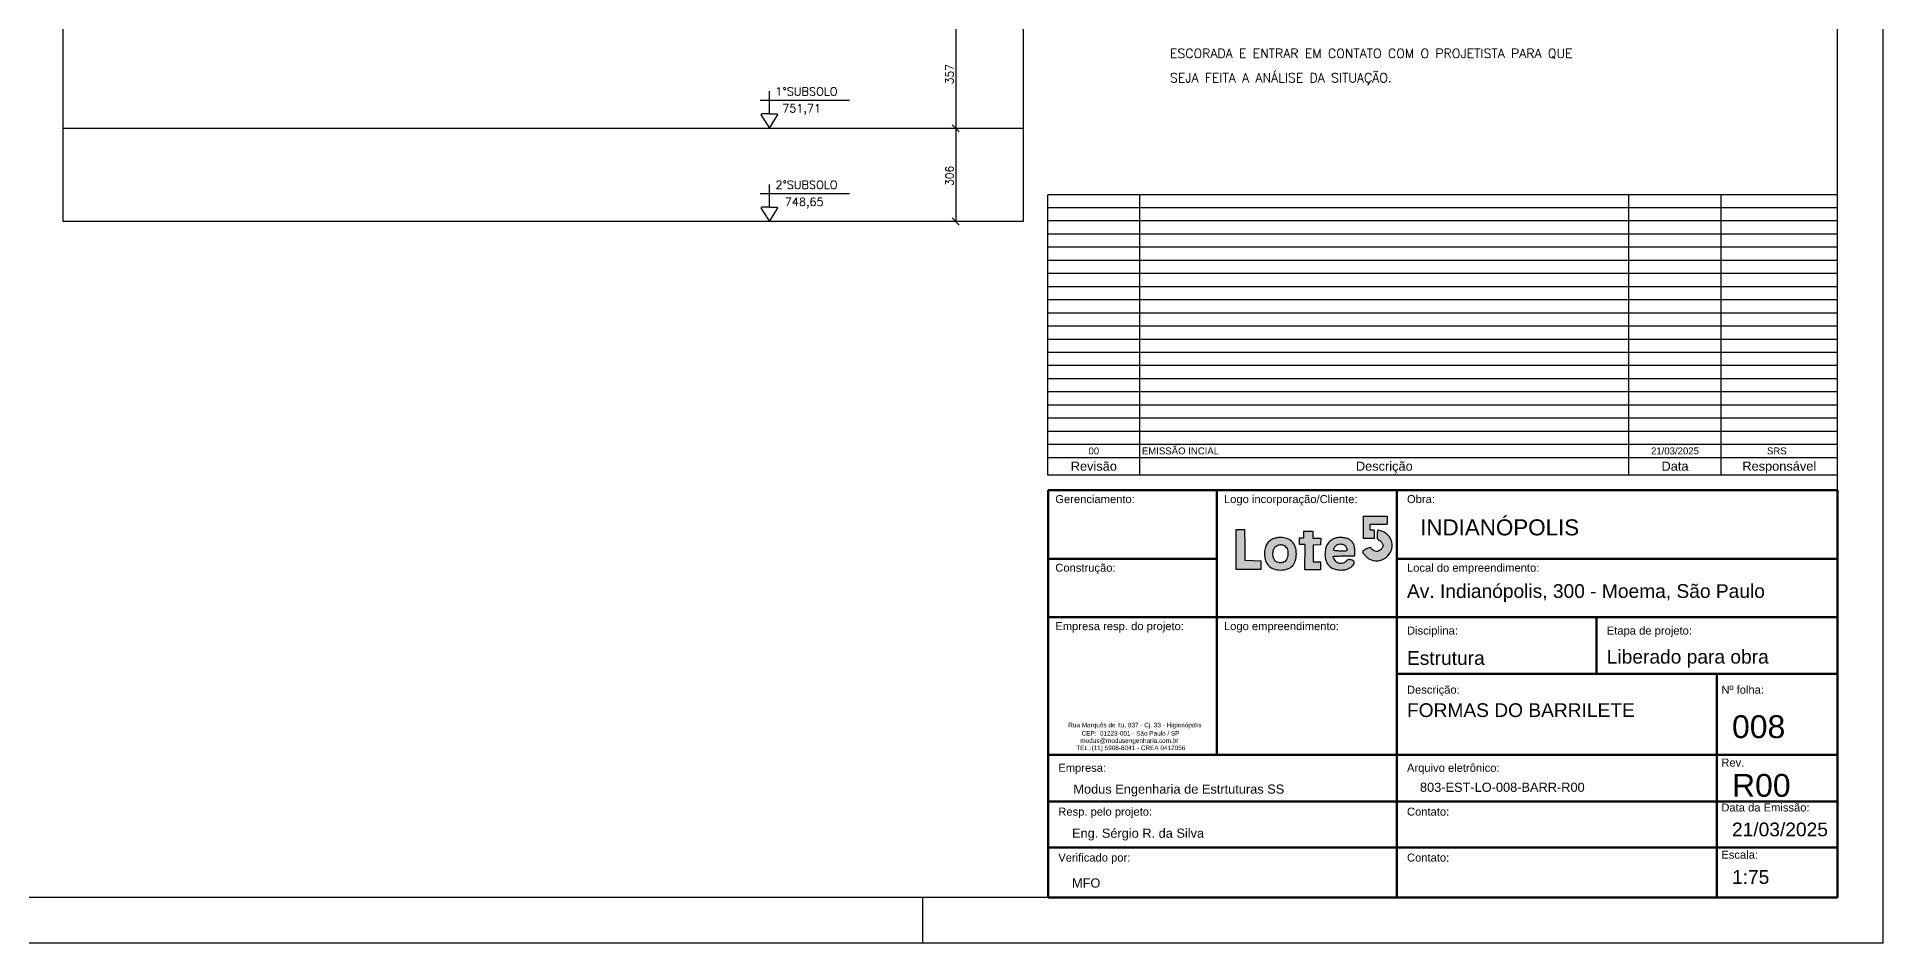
# Model space of a CAD drawing. Extents: x 26307 to 34197, y 0 to 4455.
# Drawn here: x 31169 to 34197, y 0 to 1486 of the extents above; entities that cross this region are included whole.
import ezdxf

# ---------------------------------------------------------------- set-up
doc = ezdxf.new("R2010")
doc.units = 0
doc.header["$LTSCALE"] = 75
doc.header["$MEASUREMENT"] = 0
doc.layers.get('0').update_dxf_attribs({"color": 3, "linetype": 'CONTINUOUS'})
for name, color, linetype in [('216', 3, 'CONTINUOUS'), ('222', 6, 'CONTINUOUS'), ('230', 3, 'CONTINUOUS'), ('231', 1, 'CONTINUOUS'), ('250', 1, 'CONTINUOUS')]:
    doc.layers.add(name, color=color, linetype=linetype)
for name, color, linetype, lineweight in [('A-DETL-THIN', 3, 'CONTINUOUS', 30), ('G-ANNO-TTLB', 6, 'CONTINUOUS', 50), ('G-ANO-TIT', 7, 'CONTINUOUS', 9)]:
    doc.layers.add(name, color=color, linetype=linetype, lineweight=lineweight)
doc.styles.add('Arial_12', font='arial.ttf', dxfattribs={"height": 0.001})
doc.styles.add('Arial_13', font='arial.ttf', dxfattribs={"height": 0.003})
doc.styles.add('Arial_14', font='arial.ttf', dxfattribs={"height": 0.00175})
doc.styles.add('Arial_15', font='arial.ttf', dxfattribs={"height": 0.005})
doc.styles.add('Arial_16', font='arial.ttf', dxfattribs={"height": 0.0035})
doc.styles.add('Arial_17', font='arial.ttf', dxfattribs={"height": 0.0015})
doc.styles.add('Arial_5', font='arial.ttf', dxfattribs={"height": 0.002})
doc.styles.get("Standard").update_dxf_attribs({"font": 'ROMANS.SHX'})

# ---------------------------------------------------------------- blocks, each defined once
blk = doc.blocks.new('lote 5')
at = {"linetype": 'Continuous', "true_color": 0x4554a5}
h = blk.add_hatch(color=175, dxfattribs=at)
h.dxf.hatch_style = 1
h.paths.add_polyline_path([(11, 48), (5.5, 48), (0, 48), (0, 24), (0, 0), (15.5, 0), (31, 0), (31, 5), (31, 9.9), (21.2, 10.2), (11.5, 10.5), (11.2, 29.2)])
h.paths.add_polyline_path([(37.9, 30.8, 0.084936), (35.7, 25.4, 0.054013), (35, 18.7, 0.076254), (36.3, 10.3, 0.121611), (40.1, 4, 0.121091), (46.3, 0.3, 0.075213), (54.8, -1, 0.079274), (63, 0.3, 0.122166), (69.1, 4.1, 0.119298), (72.7, 10.4, 0.073422), (74, 18.9, 0.079741), (72.7, 27.2, 0.113763), (68.8, 33.6, 0.115788), (62.6, 37.5, 0.084778), (54.5, 38.9, 0.027052), (52.7, 38.8, 0.016056), (50.6, 38.5, 0.016045), (48.4, 38.1, 0.026508), (46.7, 37.6, 0.076216), (41.6, 34.8, 0.092554)])
h.paths.add_polyline_path([(50.3, 28.9, -0.127794), (54.5, 30, -0.041315), (55.8, 29.9, -0.029052), (57.3, 29.6, -0.029465), (58.7, 29.1, -0.053017), (59.7, 28.5, -0.174394), (63.1, 23.7, -0.106368), (63.5, 16.8, -0.114375), (61, 10.6, -0.218011), (56.5, 8, -0.062111), (52.1, 8.1, -0.122868), (48.9, 9.4, -0.125878), (46.7, 12, -0.066941), (45.5, 16.1, -0.079418), (45.4, 21.4, -0.106796), (47.1, 25.9, -0.122388)], flags=16)
h = blk.add_hatch(color=175, dxfattribs=at)
h.dxf.hatch_style = 1
h.paths.add_polyline_path([(84.3, -0.7), (103.3, -0.9), (103.3, 8.9), (94.5, 8.9), (94.5, 29.5), (103.5, 29.6), (104.1, 38), (94, 38), (94, 46.6), (83.1, 46.6), (83.1, 38.2), (78, 38.2), (78, 30.3), (84.6, 30.3)])
h = blk.add_hatch(color=175, dxfattribs=at)
h.dxf.hatch_style = 1
h.paths.add_polyline_path([(145.5, 22.7, 0.038669), (145.1, 27.1, 0.075044), (144.1, 30.5, 0.076697), (142.1, 33.4, 0.042002), (138.8, 36.3, 0.103568), (135.5, 37.8, 0.038688), (130.4, 38.6, 0.038727), (125, 38.6, 0.069033), (120.7, 37.6, 0.076395), (115.6, 34.8, 0.090783), (111.9, 30.7, 0.083017), (109.8, 25.2, 0.053063), (109, 18.5, 0.077839), (110.3, 10.2, 0.118578), (114, 4.1, 0.119274), (120.1, 0.3, 0.079352), (128.2, -1, 0.034827), (133.1, -0.7, 0.056094), (137.1, 0.4, 0.06475), (140.3, 2.1, 0.070678), (142.9, 4.6, 0.05252), (144.5, 7.1, 0.188977), (144.6, 8.9, 0.203461), (143.5, 10.3, 0.061382), (140.9, 11.3, 0.028075), (138.8, 11.7, 0.097756), (137.4, 11.6, 0.099528), (136.2, 10.9, 0.029702), (134.7, 9.6, -0.083794), (132.4, 7.9, -0.077181), (129.6, 7.1, -0.07687), (126.7, 7.1, -0.082035), (123.9, 8, -0.102945), (122.4, 9.3, -0.031057), (120.6, 11.9, -0.025111), (119.1, 14.6, -0.415036), (119.6, 15.8, -0.001685), (123.4, 16, -0.005312), (127.7, 16.2, -0.003368), (132.6, 16.3), (145.5, 16.5)])
h.paths.add_polyline_path([(135.6, 22.8, -0.172618), (134.7, 22.3, -0.052233), (132.7, 22.1, -0.004945), (127.7, 22.2, -0.004965), (122.8, 22.4, -0.056436), (120.8, 22.8, -0.196706), (120, 23.4, -0.167259), (119.8, 24.5, -0.166753), (121.7, 28.2, -0.123934), (125.8, 30.5, -0.124843), (130.4, 30.6, -0.170256), (133.9, 28.4, -0.031108), (134.7, 27.2, -0.028485), (135.4, 25.9, -0.029637), (135.9, 24.7, -0.077582), (136, 23.8, -0.175193)], flags=16)
h.paths.add_polyline_path([(172.9, 37.6, 0.143338), (173.6, 36.6, 0.062298), (175, 35.7, -0.052748), (176, 35, -0.029639), (177.2, 34, -0.029212), (178.2, 32.9, -0.041879), (179, 31.7, -0.026096), (179.8, 30.1, -0.101625), (180, 29, -0.101625), (179.8, 27.9, -0.026095), (179, 26.2, -0.071265), (177, 23.6, -0.101562), (174.5, 22.1, -0.11176), (171.9, 21.7, -0.101333), (169.2, 22.4, -0.029919), (168, 23.1, -0.029589), (166.9, 23.9, -0.030964), (166.1, 24.8, -0.091595), (165.7, 25.5, 0.136181), (165.1, 26.2, 0.183723), (164.4, 26.4, 0.06924), (163, 26.1, 0.008384), (160.3, 25.1, 0.02358), (158.4, 24.3, 0.030227), (156.8, 23.3, 0.03105), (155.6, 22.4, 0.166559), (155.2, 21.7, 0.208588), (155.7, 19.5, 0.04086), (158.4, 16.3, 0.042098), (161.9, 13.3, 0.062387), (165.5, 11.4, 0.146494), (176.1, 10.6, 0.142355), (185.5, 15.8, 0.142493), (190.7, 25.1, 0.14685), (189.9, 35.7, 0.073862), (187.8, 39.5, 0.055813), (184.5, 43, 0.054226), (180.3, 45.7, 0.06006), (175.8, 47.4, 0.049988), (174.2, 47.6, 0.271112), (173.5, 47.2, 0.114882), (173.1, 46, 0.007003), (172.8, 42.4, 0.011174), (172.7, 39.1, 0.080533)])
at = {"linetype": 'Continuous', "true_color": 0xadddf7}
h = blk.add_hatch(color=141, dxfattribs=at)
h.dxf.hatch_style = 1
h.paths.add_polyline_path([(185, 54.9), (185, 64.9), (156, 64.9), (156, 37.6), (169.3, 37.6), (169.3, 47.6), (164.2, 47.6), (164.2, 54.9)])
at = {"linetype": 'Continuous'}
for p, q in [((83, 46.6), (94, 46.6)), ((83.1, 38.2), (83.1, 46.6)), ((94, 46.6), (94, 38)), ((156, 37.6), (156, 64.9)), ((156, 64.9), (185, 64.9)), ((164.2, 47.6), (164.2, 54.9)), ((164.2, 54.9), (185, 54.9)), ((169.3, 47.6), (164.2, 47.6)), ((169.3, 47.6), (169.3, 37.6)), ((185, 64.9), (185, 54.9)), ((78, 30.3), (78, 38.2)), ((78, 38.2), (83.1, 38.2)), ((84.6, 30.3), (78, 30.3)), ((84.3, -0.9), (84.6, 30.3)), ((94, 38), (104.1, 38)), ((103.5, 29.6), (94.5, 29.5)), ((94.5, 29.5), (94.5, 8.9)), ((104.1, 38), (103.5, 29.6)), ((169.3, 37.6), (156, 37.6)), ((94.5, 8.9), (103.3, 8.9)), ((103.3, 8.9), (103.3, -0.9)), ((103.3, -0.9), (84.3, -0.7))]:
    blk.add_line(p, q, dxfattribs=at)
blk.add_lwpolyline([(0, 24), (0, 0), (15.5, 0), (31, 0), (31, 5), (31, 9.9), (21.2, 10.2), (11.5, 10.5), (11.2, 29.2), (11, 48), (5.5, 48), (0, 48)], close=True)
for points in [[(172.8, 42.4, 0.011176), (172.7, 39.1, 0.080533), (172.9, 37.6, 0.143338), (173.6, 36.6, 0.062298), (175, 35.7, -0.052748), (176, 35, -0.029614), (177.2, 34, -0.029236), (178.2, 32.9, -0.041879), (179, 31.7, -0.026096), (179.8, 30.1, -0.101625), (180, 29, -0.101625), (179.8, 27.9, -0.026096), (179, 26.2, -0.071264), (177, 23.6, -0.101562), (174.5, 22.1, -0.11176), (171.9, 21.7, -0.101332), (169.2, 22.4, -0.029919), (168, 23.1, -0.029589), (166.9, 23.9, -0.030964), (166.1, 24.8, -0.091595), (165.7, 25.5, 0.136181), (165.1, 26.2, 0.183723), (164.4, 26.4, 0.06924), (163, 26.1, 0.008384), (160.3, 25.1, 0.023581), (158.4, 24.3, 0.030227), (156.8, 23.3, 0.03105), (155.6, 22.4, 0.166559), (155.2, 21.7, 0.208588), (155.7, 19.5, 0.04086), (158.4, 16.3, 0.042098), (161.9, 13.3, 0.062386), (165.5, 11.4, 0.146494), (176.1, 10.6, 0.142355), (185.5, 15.8, 0.142493), (190.7, 25.1, 0.14685), (189.9, 35.7, 0.073863), (187.8, 39.5, 0.055813), (184.5, 43, 0.054226), (180.3, 45.7, 0.06006), (175.8, 47.4, 0.049987), (174.2, 47.6, 0.271111), (173.5, 47.2, 0.114883), (173.1, 46, 0.007002)], [(46.7, 37.6, 0.076216), (41.6, 34.8, 0.092553), (37.9, 30.8, 0.084937), (35.7, 25.4, 0.054013), (35, 18.7, 0.076254), (36.3, 10.3, 0.12161), (40.1, 4, 0.121091), (46.3, 0.3, 0.075213), (54.8, -1, 0.079274), (63, 0.3, 0.122165), (69.1, 4.1, 0.119298), (72.7, 10.4, 0.073422), (74, 18.9, 0.079741), (72.7, 27.2, 0.113746), (68.8, 33.6, 0.115805), (62.6, 37.5, 0.084778), (54.5, 38.9, 0.027052), (52.7, 38.8, 0.016056), (50.6, 38.5, 0.016045), (48.4, 38.1, 0.026508)], [(59.7, 28.5, -0.174394), (63.1, 23.7, -0.106368), (63.5, 16.8, -0.114376), (61, 10.6, -0.218011), (56.5, 8, -0.062111), (52.1, 8.1, -0.122867), (48.9, 9.4, -0.125878), (46.7, 12, -0.066936), (45.5, 16.1, -0.079422), (45.4, 21.4, -0.106796), (47.1, 25.9, -0.122396), (50.3, 28.9, -0.127791), (54.5, 30, -0.041309), (55.8, 29.9, -0.029057), (57.3, 29.6, -0.02946), (58.7, 29.1, -0.053017)], [(120.7, 37.6, 0.076392), (115.6, 34.8, 0.090789), (111.9, 30.7, 0.083014), (109.8, 25.2, 0.053063), (109, 18.5, 0.077839), (110.3, 10.2, 0.118577), (114, 4.1, 0.119274), (120.1, 0.3, 0.079352), (128.2, -1, 0.034827), (133.1, -0.7, 0.056094), (137.1, 0.4, 0.06475), (140.3, 2.1, 0.070679), (142.9, 4.6, 0.052519), (144.5, 7.1, 0.188977), (144.6, 8.9, 0.203461), (143.5, 10.3, 0.061383), (140.9, 11.3, 0.028074), (138.8, 11.7, 0.097756), (137.4, 11.6, 0.099528), (136.2, 10.9, 0.029702), (134.7, 9.6, -0.083794), (132.4, 7.9, -0.077181), (129.6, 7.1, -0.076871), (126.7, 7.1, -0.082035), (123.9, 8, -0.102944), (122.4, 9.3, -0.031057), (120.6, 11.9, -0.025111), (119.1, 14.6, -0.317534), (119.3, 15.7, -0.184471), (119.8, 15.8, -0.00161), (123.4, 16, -0.005312), (127.7, 16.2, -0.003368), (132.6, 16.3), (145.5, 16.5), (145.5, 22.7, 0.038669), (145.1, 27.1, 0.075045), (144.1, 30.5, 0.076697), (142.1, 33.4, 0.042002), (138.8, 36.3, 0.103568), (135.5, 37.8, 0.038694), (130.4, 38.6, 0.038721), (125, 38.6, 0.069033)], [(133.9, 28.4, -0.031108), (134.7, 27.2, -0.028484), (135.4, 25.9, -0.029638), (135.9, 24.7, -0.077582), (136, 23.8, -0.175194), (135.6, 22.8, -0.172618), (134.7, 22.3, -0.052233), (132.7, 22.1, -0.004945), (127.7, 22.2, -0.004965), (122.8, 22.4, -0.056436), (120.8, 22.8, -0.196706), (120, 23.4, -0.167259), (119.8, 24.5, -0.166753), (121.7, 28.2, -0.123934), (125.8, 30.5, -0.124843), (130.4, 30.6, -0.170257)]]:
    blk.add_lwpolyline(points, format="xyb", close=True)

msp = doc.modelspace()

# ---------------------------------------------------------------- linework, layer by layer
for q in [(34197.4, 4455), (26307.4, 0)]:
    msp.add_line((34197.4, 0), q)
msp.add_lwpolyline([(32622.4, 0), (32622.4, 75)])
at = {"layer": '216'}
for p, q in [((32670.6, 1342), (32682.2, 1330.3)), ((32670.6, 1189), (32682.2, 1177.3))]:
    msp.add_line(p, q, dxfattribs=at)
at = {"layer": '222'}
for q in [(34122.4, 4380), (26494.9, 75)]:
    msp.add_line((34122.4, 75), q, dxfattribs=at)
at = {"layer": '230'}
msp.add_line((31212.6, 1336.1), (32787.1, 1336.1), dxfattribs=at)
msp.add_lwpolyline([(31212.6, 1516.1), (32787.1, 1516.1), (32787.1, 1183.1), (31212.6, 1183.1), (31212.6, 1516.1)], dxfattribs=at)
at = {"layer": '231'}
for p, q in [((32370.7, 1359.6), (32370.7, 1397.1)), ((32355.7, 1382.1), (32502.2, 1382.1)), ((32357.2, 1357.5), (32370.7, 1336.1)), ((32370.7, 1359.6), (32358.3, 1359.6)), ((32370.7, 1359.6), (32383.1, 1359.6)), ((32370.7, 1336.1), (32384.3, 1357.5)), ((32370.7, 1206.6), (32370.7, 1244.1)), ((32355.7, 1229.1), (32502.2, 1229.1)), ((32357.2, 1204.5), (32370.7, 1183.1)), ((32370.7, 1206.6), (32358.3, 1206.6)), ((32370.7, 1206.6), (32383.1, 1206.6)), ((32370.7, 1183.1), (32384.3, 1204.5))]:
    msp.add_line(p, q, dxfattribs=at)
for centre, start, end in [((32358.3, 1358.2), 90, 212.377), ((32383.1, 1358.2), 327.6277, 90), ((32358.3, 1205.2), 90, 212.377), ((32383.1, 1205.2), 327.6277, 90)]:
    msp.add_arc(centre, 1.36, start, end, dxfattribs=at)
at = {"layer": '250'}
for p, q in [((32676.4, 1516.1), (32676.4, 1336.1)), ((32676.4, 1336.1), (32676.4, 1183.1))]:
    msp.add_line(p, q, dxfattribs=at)
at = {"layer": 'A-DETL-THIN'}
for p, q in [((34122.4, 1227.2), (32827.5, 1227.2)), ((32827.5, 767.2), (32827.5, 1227.2)), ((32978.3, 817.5), (32978.3, 1227.2)), ((33780.3, 817.5), (33780.3, 1227.2)), ((33931.9, 817.5), (33931.9, 1227.2)), ((34122.4, 767.2), (34122.4, 1227.2)), ((34122.4, 1205.6), (32827.5, 1205.6)), ((34122.4, 1184.1), (32827.5, 1184.1)), ((34122.4, 1162.5), (32827.5, 1162.5)), ((34122.4, 1140.9), (32827.5, 1140.9)), ((34122.4, 1119.4), (32827.5, 1119.4)), ((34122.4, 1097.8), (32827.5, 1097.8)), ((34122.4, 1076.2), (32827.5, 1076.2)), ((34122.4, 1054.7), (32827.5, 1054.7)), ((34122.4, 1033.1), (32827.5, 1033.1)), ((34122.4, 1011.6), (32827.5, 1011.6)), ((34122.4, 990), (32827.5, 990)), ((34122.4, 968.4), (32827.5, 968.4)), ((34122.4, 946.9), (32827.5, 946.9)), ((34122.4, 925.3), (32827.5, 925.3)), ((34122.4, 903.7), (32827.5, 903.7)), ((34122.4, 882.2), (32827.5, 882.2)), ((34122.4, 860.6), (32827.5, 860.6)), ((34122.4, 839), (32827.5, 839)), ((34122.4, 817.5), (32827.5, 817.5)), ((32978.3, 795.9), (32827.5, 795.9)), ((32978.3, 795.9), (32978.3, 817.5)), ((33780.3, 795.9), (32978.3, 795.9)), ((32978.3, 767.2), (32978.3, 795.9)), ((33780.3, 795.9), (33780.3, 817.5)), ((33931.9, 795.9), (33780.3, 795.9)), ((33780.3, 767.2), (33780.3, 795.9)), ((33931.9, 795.9), (33931.9, 817.5)), ((34122.4, 795.9), (33931.9, 795.9)), ((33931.9, 767.2), (33931.9, 795.9)), ((34122.4, 767.2), (32827.5, 767.2))]:
    msp.add_line(p, q, dxfattribs=at)
at = {"layer": 'G-ANNO-TTLB'}
for p, q in [((32828, 75), (32828, 742.7)), ((32828, 742.7), (34122.4, 742.7)), ((34122.4, 742.7), (34122.4, 75)), ((33104.6, 630.2), (32828, 630.2)), ((34122.4, 630.2), (33399.9, 630.2)), ((32828, 534.5), (34122.4, 534.5)), ((33727.6, 534.5), (33727.6, 441.4)), ((33924.9, 441.4), (33924.9, 75)), ((34122.4, 156.8), (32828, 156.8)), ((34122.4, 75), (32828, 75))]:
    msp.add_line(p, q, dxfattribs=at)

# ---------------------------------------------------------------- block references
at = {"linetype": 'Continuous', "xscale": 1.340735350128545, "yscale": 1.340735350128545, "zscale": 1.340735350128545}
msp.add_blockref('lote 5', (33135.9, 613.1), dxfattribs=at)

# ---------------------------------------------------------------- texts
for s, height, p in [('    ESCORADA E ENTRAR EM CONTATO COM O PROJETISTA PARA QUE', 15, (32983.1, 1451.4)), ('    SEJA FEITA A ANÁLISE DA SITUAÇÃO.', 15, (32983.1, 1411.4)), ('1%%dSUBSOLO', 13.5, (32380.7, 1389.7)), ('751,71', 13.5, (32391.8, 1362.2)), ('2%%dSUBSOLO', 13.5, (32380.7, 1236.7)), ('748,65', 13.5, (32396.1, 1208.7))]:
    msp.add_text(s, height=height).set_placement(p)
at = {"layer": '216'}
for s, p in [('357', (32672.6, 1408.3)), ('306', (32672.6, 1241.8))]:
    msp.add_text(s, height=12.75, rotation=90, dxfattribs=at).set_placement(p)
at = {"layer": 'G-ANO-TIT', "line_spacing_factor": 0.941778}
for s, insert, char_height, width, attachment_point, style in [('Revisão', (32902.9, 789.6), 15, 90.534, 2, 'Arial_5'), ('00', (32902.9, 812.7), 11.25, 20.935, 2, 'Arial_17'), ('EMISSÃO INCIAL', (32981.7, 812.7), 11.25, 397.356, 1, 'Arial_17'), ('Descrição', (33379.3, 789.6), 15, 111.102, 2, 'Arial_5'), ('{\\C7;21/03/2025}', (33856.1, 812.7), 11.25, 94.208, 2, 'Arial_17'), ('Data', (33856.1, 789.6), 15, 52.888, 2, 'Arial_5'), ('Responsável', (34027.1, 789.6), 15, 144.891, 2, 'Arial_5'), ('\\pxql;{\\C7;SRS}', (34025.5, 812.7), 11.25, 37.048, 2, 'Arial_17')]:
    msp.add_mtext(s, dxfattribs=dict(at, insert=insert, char_height=char_height, width=width, attachment_point=attachment_point, style=style))
at = {"layer": 'G-ANO-TIT', "attachment_point": 1}
for s, insert, char_height, width, style in [('Gerenciamento:', (32839.7, 734.6), 13.125, 156.93, 'Arial_14'), ('Logo incorporação/Cliente:', (33116.3, 734.6), 13.125, 264.557, 'Arial_14'), ('Obra:', (33416.5, 734.6), 13.12, 55.316, 'Arial_14'), ('INDIANÓPOLIS', (33438.1, 694.8), 26.25, 320.475, 'Arial_16'), ('Construção:', (32839.7, 622.1), 13.125, 120.253, 'Arial_14'), ('Local do empreendimento:', (33416.5, 622.1), 13.125, 262.152, 'Arial_14'), ('Av. Indianópolis, 300 - Moema, São Paulo', (33416.5, 588.5), 22.5, 725.728, 'Arial_13'), ('Empresa resp. do projeto:', (32839.7, 526.3), 13.125, 254.937, 'Arial_14'), ('Logo empreendimento:', (33116.3, 526.3), 13.125, 228.481, 'Arial_14'), ('Disciplina:', (33416.5, 519), 13.125, 98.608, 'Arial_14'), ('Etapa de projeto:', (33744.2, 519), 13.125, 168.956, 'Arial_14'), ('{\\C7;Liberado para obra}', (33744.2, 480.8), 22.5, 431.709, 'Arial_13'), ('Descrição:', (33416.5, 422.1), 13.12, 104.019, 'Arial_14'), ('Nº folha:', (33932.1, 422.1), 13.12, 84.177, 'Arial_14'), ('{\\C7;FORMAS DO BARRILETE}', (33416.5, 393.2), 22.5, 536.446, 'Arial_13'), ('008', (33949.6, 373.6), 37.5, 108.228, 'Arial_15'), ('Arquivo eletrônico:', (33416.5, 294), 13.125, 181.582, 'Arial_14'), ('Rev.', (33932.1, 302.5), 13.12, 44.494, 'Arial_14'), ('R00', (33949.6, 277.4), 37.5, 118.449, 'Arial_15'), ('{\\C7;803-EST-LO-008-BARR-R00}', (33437.8, 263), 15, 334.905, 'Arial_5'), ('Resp. pelo projeto:', (32844.6, 222.1), 13.125, 185.791, 'Arial_14'), ('Contato:', (33416.5, 222.1), 13.12, 84.177, 'Arial_14'), ('Data da Emissão:', (33932.1, 228.9), 13.125, 173.165, 'Arial_14'), ('{\\C7;Eng. Sérgio R. da Silva}', (32867.1, 187.7), 15, 307.848, 'Arial_5'), ('{\\C7;21/03/2025}', (33949.6, 197.6), 22.5, 194.81, 'Arial_13'), ('Verificado por:', (32844.6, 146.8), 13.125, 141.899, 'Arial_14'), ('Contato:', (33416.5, 146.8), 13.12, 84.177, 'Arial_14'), ('{\\C7;MFO}', (32867.1, 106), 15, 221.867, 'Arial_5')]:
    msp.add_mtext(s, dxfattribs=dict(at, insert=insert, char_height=char_height, width=width, style=style))
at = {"layer": 'G-ANO-TIT', "attachment_point": 1, "bg_fill": 3, "box_fill_scale": 1.25, "bg_fill_color": 256, "bg_fill_true_color": 13158600, "bg_fill_transparency": 0}
for s, insert, char_height, width, style in [('{\\C7;Estrutura}', (33416.5, 478.7), 22.5, 189.399, 'Arial_13'), ('CEP:^I01223-001 - São Paulo / SP', (32882.9, 347.7), 7.5, 162.005, 'Arial_12'), ('{\\C7;Modus Engenharia de Estrtuturas SS}', (32869.3, 260), 15, 505.593, 'Arial_5'), ('{\\C7;1:75}', (33949.6, 119.6), 22.5, 89.214, 'Arial_13')]:
    msp.add_mtext(s, dxfattribs=dict(at, insert=insert, char_height=char_height, width=width, style=style))

# ---------------------------------------------------------------- next in the draw order: linework, layer by layer
at = {"layer": 'G-ANNO-TTLB'}
for p, q in [((33399.9, 742.7), (33399.9, 75)), ((33399.9, 441.4), (34122.4, 441.4)), ((32828, 232), (34122.4, 232))]:
    msp.add_line(p, q, dxfattribs=at)

# ---------------------------------------------------------------- next in the draw order: texts
at = {"layer": 'G-ANO-TIT', "insert": (32880.8, 335.8), "char_height": 7.5, "width": 165.677, "attachment_point": 1, "style": 'Arial_12', "bg_fill": 3, "box_fill_scale": 1.25, "bg_fill_color": 256, "bg_fill_true_color": 13158600, "bg_fill_transparency": 0}
msp.add_mtext('modus@modusengenharia.com.br', dxfattribs=at)
at = {"layer": 'G-ANO-TIT', "char_height": 13.12, "attachment_point": 1, "style": 'Arial_14'}
for s, insert, width in [('Empresa:', (32844.6, 294), 94.399), ('Escala:', (33932.1, 151.5), 71.551)]:
    msp.add_mtext(s, dxfattribs=dict(at, insert=insert, width=width))

# ---------------------------------------------------------------- next in the draw order: texts
at = {"layer": 'G-ANO-TIT', "char_height": 7.5, "attachment_point": 1, "style": 'Arial_12', "bg_fill": 3, "box_fill_scale": 1.25, "bg_fill_color": 256, "bg_fill_true_color": 13158600, "bg_fill_transparency": 0}
for s, insert, width in [('Rua Marquês de Itu, 837 - Cj. 33 - Higienópolis', (32861, 361.3), 230.19), ('TEL.:(11) 5908-8041 - CREA 0412056', (32874.1, 323.9), 180.604)]:
    msp.add_mtext(s, dxfattribs=dict(at, insert=insert, width=width))

# ---------------------------------------------------------------- next in the draw order: linework, layer by layer
at = {"layer": 'G-ANNO-TTLB'}
for p, q in [((33104.6, 308.6), (33104.6, 742.7)), ((34122.4, 308.6), (32828, 308.6))]:
    msp.add_line(p, q, dxfattribs=at)

doc.saveas('drawing.dxf')
